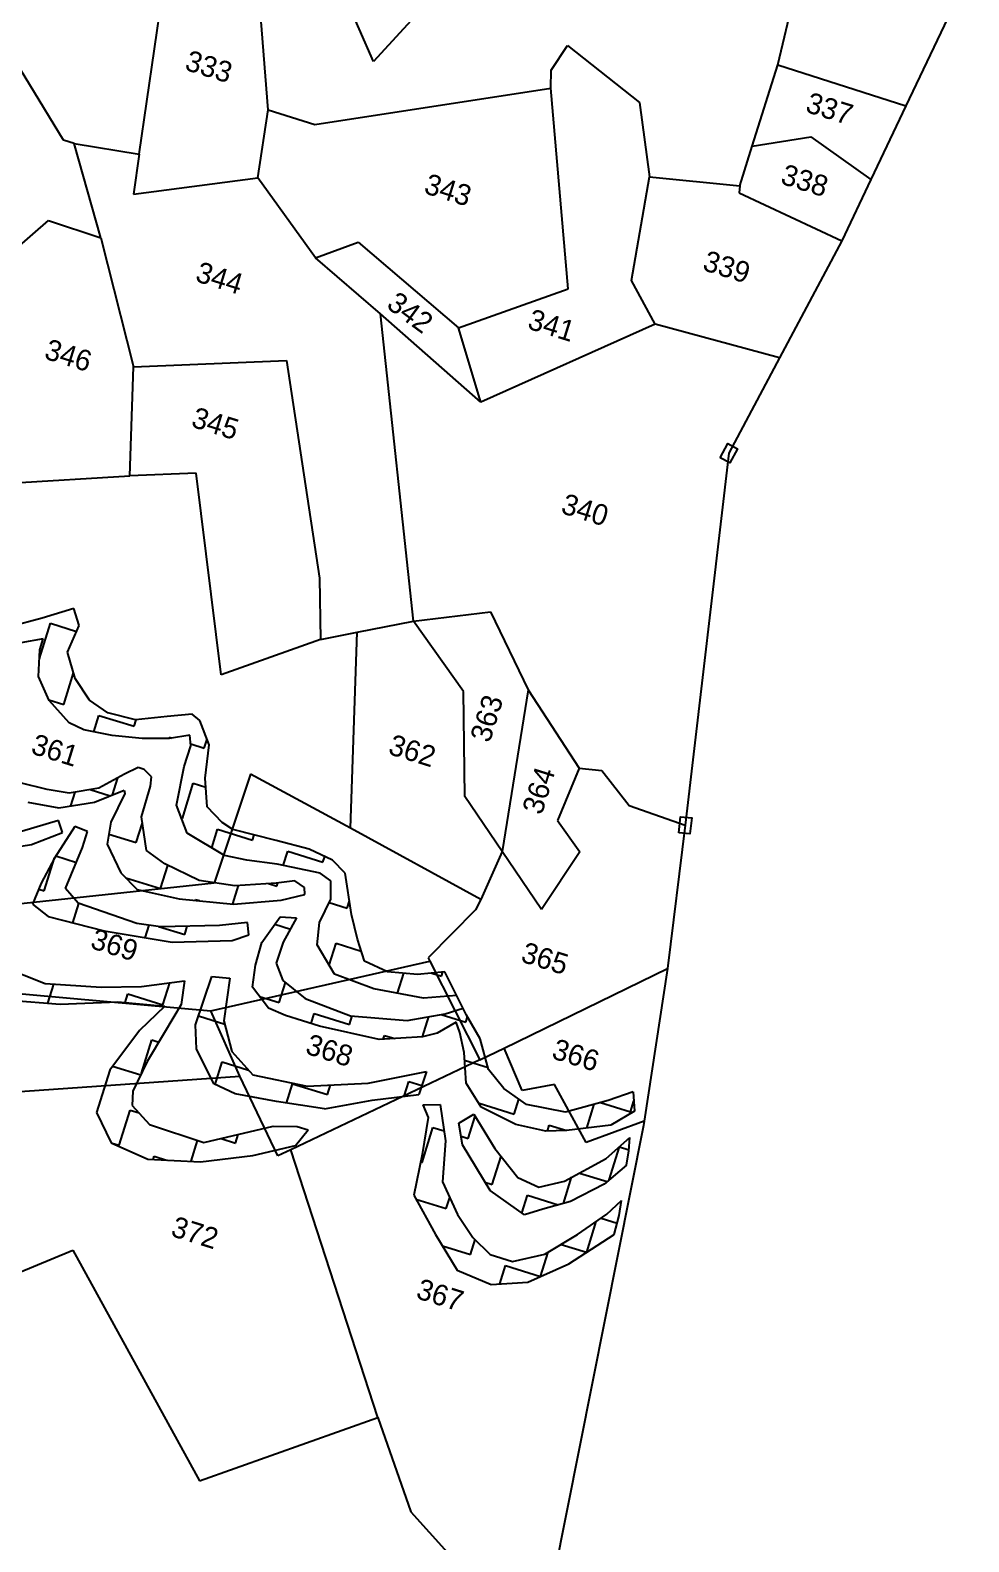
# Model space of a CAD drawing. Header units: metres. Extents: x 300561 to 302085, y 1967111 to 1969787.
# Drawn here: x 301680 to 302031, y 1968819 to 1969385 of the extents above; entities that cross this region are included whole.
import ezdxf

# ---------------------------------------------------------------- set-up
doc = ezdxf.new("R2010")
doc.units = ezdxf.units.M
for name, color, linetype in [('POLY_HATCH', 12, 'Continuous'), ('POLY_PARCEL', 6, 'Continuous'), ('TEXT_PARCEL', 7, 'Continuous'), ('V_BOUND_LINE', 7, 'Continuous')]:
    doc.layers.add(name, color=color, linetype=linetype)
doc.styles.add('TEXT_MAP', font='')
doc.styles.get('TEXT_MAP').set_extended_font_data('Kruti Dev 050')

msp = doc.modelspace()

# ---------------------------------------------------------------- linework, layer by layer
for points in [[(301938.18, 1969225.11), (301941.01, 1969230.44), (301944.7, 1969228.48), (301941.86, 1969223.15)], [(301922.69, 1969084.8), (301923.39, 1969090.79), (301927.54, 1969090.3), (301926.84, 1969084.31)]]:
    msp.add_lwpolyline(points, close=True)
at = {"layer": 'POLY_HATCH'}
for p, q in [((301684.53, 1969165.02), (301672.44, 1969161.85)), ((301696.37, 1969168.67), (301684.53, 1969165.02)), ((301698.35, 1969162.3), (301696.37, 1969168.67)), ((301694.06, 1969152.35), (301698.35, 1969162.3)), ((301684.97, 1969157.37), (301676.55, 1969155.89)), ((301683.21, 1969143.22), (301683.67, 1969153.19)), ((301683.67, 1969153.19), (301684.97, 1969157.37)), ((301696.95, 1969142.54), (301694.06, 1969152.35)), ((301687.18, 1969134.28), (301683.21, 1969143.22)), ((301702.33, 1969134.33), (301696.95, 1969142.54)), ((301694.7, 1969125.92), (301687.18, 1969134.28)), ((301709.19, 1969129.62), (301702.33, 1969134.33)), ((301700.13, 1969123.27), (301694.7, 1969125.92)), ((301719.47, 1969127.01), (301709.19, 1969129.62)), ((301731.36, 1969128.26), (301719.47, 1969127.01)), ((301740.74, 1969129.1), (301731.36, 1969128.26)), ((301743.6, 1969126.83), (301740.74, 1969129.1)), ((301747.08, 1969117.62), (301743.6, 1969126.83)), ((301710.8, 1969121.15), (301700.13, 1969123.27)), ((301722.03, 1969120.06), (301710.8, 1969121.15)), ((301732.14, 1969120.05), (301722.03, 1969120.06)), ((301739.76, 1969121.29), (301732.14, 1969120.05)), ((301740.2, 1969117.3), (301739.76, 1969121.29)), ((301737.64, 1969109.58), (301740.2, 1969117.3)), ((301745.59, 1969105.21), (301747.08, 1969117.62)), ((301720.51, 1969109.17), (301715.4, 1969106.67)), ((301722.71, 1969108.49), (301720.51, 1969109.17)), ((301725.46, 1969105.71), (301722.71, 1969108.49)), ((301734.8, 1969095.06), (301737.64, 1969109.58)), ((301686.41, 1969101.01), (301676.32, 1969103.43)), ((301715.4, 1969106.67), (301705.82, 1969101.47)), ((301721.76, 1969090.73), (301725.09, 1969102.21)), ((301725.09, 1969102.21), (301725.46, 1969105.71)), ((301746.23, 1969094.52), (301745.59, 1969105.21)), ((301679.15, 1969096.28), (301690.77, 1969094.11)), ((301694.66, 1969099.64), (301686.41, 1969101.01)), ((301690.77, 1969094.11), (301704.18, 1969096.2)), ((301705.82, 1969101.47), (301694.66, 1969099.64)), ((301704.18, 1969096.2), (301715.23, 1969100.71)), ((301715.54, 1969099.4), (301710.3, 1969088.75)), ((301715.23, 1969100.71), (301715.54, 1969099.4)), ((301723.61, 1969078.11), (301721.76, 1969090.73)), ((301738.8, 1969084.66), (301734.8, 1969095.06)), ((301751.92, 1969088.59), (301746.23, 1969094.52)), ((301690.69, 1969089.38), (301676.85, 1969085.2)), ((301680.61, 1969080.39), (301692.12, 1969084.89)), ((301696.84, 1969087.06), (301689.14, 1969075.31)), ((301692.12, 1969084.89), (301690.69, 1969089.38)), ((301701.52, 1969085.2), (301696.84, 1969087.06)), ((301699.69, 1969079.3), (301701.52, 1969085.2)), ((301710.3, 1969088.75), (301708.94, 1969080.51)), ((301755.86, 1969085.97), (301751.92, 1969088.59)), ((301772.04, 1969081.93), (301755.86, 1969085.97)), ((301659.3, 1969076.92), (301680.61, 1969080.39)), ((301693.28, 1969063.91), (301699.69, 1969079.3)), ((301708.94, 1969080.51), (301714.03, 1969069.77)), ((301752.79, 1969076.21), (301738.8, 1969084.66)), ((301784.5, 1969078.64), (301772.04, 1969081.93)), ((301689.14, 1969075.31), (301684.2, 1969065.93)), ((301730.48, 1969073.08), (301723.61, 1969078.11)), ((301761.19, 1969074.56), (301752.79, 1969076.21)), ((301772.5, 1969072.97), (301761.19, 1969074.56)), ((301793.14, 1969074.56), (301784.5, 1969078.64)), ((301797.97, 1969069.7), (301793.14, 1969074.56)), ((301714.03, 1969069.77), (301720.05, 1969063.57)), ((301743.27, 1969066.93), (301730.48, 1969073.08)), ((301788.58, 1969069.65), (301772.5, 1969072.97)), ((301792.49, 1969066.74), (301788.58, 1969069.65)), ((301800.26, 1969054.13), (301797.97, 1969069.7)), ((301684.2, 1969065.93), (301680.94, 1969058.05)), ((301698.03, 1969058.39), (301693.28, 1969063.91)), ((301720.05, 1969063.57), (301735.84, 1969060.1)), ((301756.62, 1969064.94), (301743.27, 1969066.93)), ((301772.1, 1969065.9), (301756.62, 1969064.94)), ((301779.14, 1969066.84), (301772.1, 1969065.9)), ((301782.68, 1969064.3), (301779.14, 1969066.84)), ((301782.81, 1969061.61), (301782.68, 1969064.3)), ((301792.56, 1969059.98), (301792.49, 1969066.74)), ((301680.94, 1969058.05), (301686.77, 1969053.4)), ((301719.93, 1969050.76), (301698.03, 1969058.39)), ((301735.84, 1969060.1), (301756.18, 1969058.1)), ((301756.18, 1969058.1), (301773.98, 1969059.54)), ((301773.98, 1969059.54), (301782.81, 1969061.61)), ((301788.37, 1969051.17), (301792.56, 1969059.98)), ((301686.77, 1969053.4), (301707.77, 1969048.08)), ((301761.34, 1969051.22), (301750.86, 1969050.03)), ((301761.92, 1969046.59), (301761.34, 1969051.22)), ((301766.76, 1969043.69), (301773.63, 1969053.35)), ((301773.63, 1969053.35), (301779.75, 1969052.89)), ((301779.75, 1969052.89), (301774.76, 1969043.85)), ((301787.45, 1969042.79), (301788.37, 1969051.17)), ((301802.54, 1969044.9), (301800.26, 1969054.13)), ((301707.77, 1969048.08), (301733.15, 1969043.82)), ((301728.88, 1969049.6), (301719.93, 1969050.76)), ((301750.86, 1969050.03), (301728.88, 1969049.6)), ((301755.61, 1969044.51), (301761.92, 1969046.59)), ((301733.15, 1969043.82), (301755.61, 1969044.51)), ((301764.39, 1969035.28), (301766.76, 1969043.69)), ((301774.76, 1969043.85), (301772.08, 1969036.01)), ((301793.92, 1969031.86), (301787.45, 1969042.79)), ((301805.16, 1969036.76), (301802.54, 1969044.9)), ((301669.34, 1969034.82), (301685.63, 1969028.31)), ((301763.24, 1969026.97), (301764.39, 1969035.28)), ((301772.08, 1969036.01), (301774.62, 1969029.45)), ((301813.8, 1969032.68), (301805.16, 1969036.76)), ((301685.63, 1969028.31), (301706.68, 1969027.05)), ((301721.67, 1969027.2), (301737.84, 1969029.32)), ((301737.84, 1969029.32), (301736.56, 1969020.56)), ((301741.94, 1969012.88), (301748.05, 1969030.97)), ((301748.05, 1969030.97), (301754.83, 1969030.3)), ((301754.83, 1969030.3), (301752.53, 1969014.4)), ((301774.62, 1969029.45), (301782.9, 1969022.77)), ((301808.59, 1969026.34), (301793.92, 1969031.86)), ((301825.01, 1969031.76), (301813.8, 1969032.68)), ((301835.23, 1969032.74), (301825.01, 1969031.76)), ((301843.28, 1969016.57), (301835.23, 1969032.74)), ((301706.68, 1969027.05), (301721.67, 1969027.2)), ((301769.22, 1969019.08), (301763.24, 1969026.97)), ((301782.9, 1969022.77), (301799.91, 1969016.27)), ((301827.28, 1969022.92), (301808.59, 1969026.34)), ((301839.65, 1969023.86), (301827.28, 1969022.92)), ((301672.51, 1969022.14), (301691.29, 1969020.59)), ((301691.29, 1969020.59), (301712.87, 1969021.45)), ((301712.87, 1969021.45), (301730.42, 1969019.88)), ((301730.42, 1969019.88), (301721.01, 1969010.72)), ((301736.56, 1969020.56), (301730.37, 1969009.97)), ((301775.61, 1969016.37), (301769.22, 1969019.08)), ((301821.05, 1969014.51), (301835.33, 1969017.05)), ((301835.33, 1969017.05), (301842.04, 1969019.07)), ((301742.27, 1969003.87), (301741.94, 1969012.88)), ((301752.53, 1969014.4), (301755.46, 1969002.9)), ((301788.35, 1969012.41), (301775.61, 1969016.37)), ((301810.64, 1969007.4), (301788.35, 1969012.41)), ((301799.91, 1969016.27), (301821.05, 1969014.51)), ((301839.4, 1969013.85), (301832.35, 1969009.79)), ((301840.86, 1969010.03), (301839.4, 1969013.85)), ((301848.43, 1969007.64), (301843.28, 1969016.57)), ((301721.01, 1969010.72), (301709.86, 1968995.97)), ((301730.37, 1969009.97), (301723.9, 1968999.22)), ((301826.85, 1969008.37), (301810.64, 1969007.4)), ((301832.35, 1969009.79), (301826.85, 1969008.37)), ((301842.39, 1969002.57), (301840.86, 1969010.03)), ((301851.59, 1968996.16), (301848.43, 1969007.64)), ((301748.79, 1968990.76), (301742.27, 1969003.87)), ((301755.46, 1969002.9), (301763.35, 1968994.18)), ((301843.14, 1968991.02), (301842.39, 1969002.57)), ((301709.86, 1968995.97), (301704.92, 1968980.1)), ((301723.9, 1968999.22), (301718.52, 1968988.13)), ((301806.48, 1968991.1), (301828.3, 1968995.39)), ((301828.3, 1968995.39), (301825.46, 1968986.81)), ((301857.3, 1968989.03), (301851.59, 1968996.16)), ((301756.79, 1968987.07), (301748.79, 1968990.76)), ((301763.35, 1968994.18), (301783.73, 1968990)), ((301783.73, 1968990), (301806.48, 1968991.1)), ((301848.77, 1968982.04), (301843.14, 1968991.02)), ((301865.75, 1968983.04), (301857.3, 1968989.03)), ((301718.52, 1968988.13), (301718.26, 1968982.68)), ((301772.28, 1968984.17), (301756.79, 1968987.07)), ((301790.17, 1968981.41), (301772.28, 1968984.17)), ((301790.17, 1968981.41), (301807.99, 1968984.67)), ((301807.99, 1968984.67), (301825.46, 1968986.81)), ((301827.01, 1968982.95), (301833.47, 1968983.13)), ((301833.47, 1968983.13), (301835.5, 1968969.5)), ((301880.35, 1968980.27), (301865.75, 1968983.04)), ((301896.36, 1968984.6), (301880.35, 1968980.27)), ((301905.69, 1968987.83), (301896.36, 1968984.6)), ((301905.69, 1968987.83), (301906.14, 1968980.56)), ((301704.92, 1968980.1), (301710.41, 1968968.77)), ((301718.26, 1968982.68), (301724.74, 1968975.6)), ((301828.92, 1968978.16), (301826.66, 1968964.32)), ((301827.01, 1968982.95), (301828.92, 1968978.16)), ((301840.46, 1968976.14), (301846.06, 1968979.45)), ((301846.06, 1968979.45), (301853.89, 1968966.66)), ((301861.71, 1968975.61), (301848.77, 1968982.04)), ((301906.14, 1968980.56), (301897.3, 1968975.36)), ((301724.74, 1968975.6), (301745.03, 1968968.81)), ((301745.03, 1968968.81), (301771.03, 1968974.92)), ((301771.03, 1968974.92), (301779.91, 1968974.8)), ((301779.37, 1968967.78), (301784.03, 1968973.65)), ((301779.91, 1968974.8), (301784.03, 1968973.65)), ((301841.78, 1968968.02), (301840.46, 1968976.14)), ((301872.97, 1968973.07), (301861.71, 1968975.61)), ((301880.75, 1968973.29), (301872.97, 1968973.07)), ((301897.3, 1968975.36), (301880.75, 1968973.29)), ((301710.41, 1968968.77), (301724.09, 1968962.67)), ((301763.42, 1968963.94), (301779.37, 1968967.78)), ((301835.5, 1968969.5), (301834.35, 1968954.2)), ((301852.1, 1968950.85), (301841.78, 1968968.02)), ((301853.89, 1968966.66), (301862.55, 1968955.78)), ((301895.59, 1968962.83), (301904.37, 1968970.69)), ((301903.98, 1968965.79), (301904.37, 1968970.69)), ((301724.09, 1968962.67), (301743.85, 1968961.63)), ((301743.85, 1968961.63), (301763.42, 1968963.94)), ((301826.66, 1968964.32), (301823.56, 1968949.11)), ((301879.97, 1968954.45), (301895.59, 1968962.83)), ((301903.18, 1968960.35), (301903.98, 1968965.79)), ((301862.55, 1968955.78), (301870.34, 1968952.15)), ((301903.18, 1968960.35), (301894.76, 1968953.22)), ((301823.56, 1968949.11), (301831.72, 1968934.49)), ((301834.35, 1968954.2), (301839.91, 1968941.88)), ((301864.94, 1968941.79), (301852.1, 1968950.85)), ((301870.34, 1968952.15), (301879.97, 1968954.45)), ((301894.76, 1968953.22), (301882.16, 1968946.79)), ((301871.88, 1968943.96), (301864.94, 1968941.79)), ((301882.16, 1968946.79), (301871.88, 1968943.96)), ((301895.86, 1968942.04), (301901.24, 1968947.19)), ((301900.4, 1968941.55), (301901.24, 1968947.19)), ((301839.91, 1968941.88), (301845.68, 1968933.34)), ((301884.81, 1968934.4), (301895.86, 1968942.04)), ((301898.5, 1968934.38), (301900.4, 1968941.55)), ((301831.72, 1968934.49), (301839.85, 1968921.1)), ((301845.68, 1968933.34), (301852.14, 1968926.99)), ((301872.66, 1968927.11), (301884.81, 1968934.4)), ((301881.57, 1968923.47), (301898.5, 1968934.38)), ((301852.14, 1968926.99), (301860.49, 1968924.39)), ((301860.49, 1968924.39), (301872.66, 1968927.11)), ((301839.85, 1968921.1), (301852.52, 1968915.73)), ((301866.3, 1968916.55), (301881.57, 1968923.47)), ((301852.52, 1968915.73), (301866.3, 1968916.55))]:
    msp.add_line(p, q, dxfattribs=at)
at = {"layer": 'POLY_HATCH', "linetype": 'Continuous'}
for p, q in [((301683.59, 1969150.03), (301687.68, 1969163.17)), ((301687.68, 1969163.17), (301697.42, 1969160.14)), ((301683.52, 1969150.05), (301683.59, 1969150.03)), ((301692.64, 1969132.8), (301696.33, 1969144.65)), ((301687.06, 1969134.54), (301692.64, 1969132.8)), ((301703.86, 1969122.53), (301705.78, 1969128.71)), ((301705.78, 1969128.71), (301718.92, 1969124.62)), ((301718.92, 1969124.62), (301719.67, 1969127.03)), ((301731.91, 1969120.05), (301732.06, 1969120.53)), ((301732.06, 1969120.53), (301733.11, 1969120.2)), ((301745.21, 1969116.44), (301746.25, 1969119.81)), ((301740.12, 1969118.02), (301745.21, 1969116.44)), ((301710.93, 1969098.95), (301712.92, 1969105.32)), ((301737.02, 1969090.16), (301741.11, 1969103.3)), ((301741.11, 1969103.3), (301745.79, 1969101.84)), ((301695.23, 1969094.81), (301696.85, 1969100)), ((301702.46, 1969100.92), (301710, 1969098.57)), ((301719.79, 1969081.11), (301722.09, 1969088.48)), ((301736.64, 1969090.28), (301737.02, 1969090.16)), ((301748, 1969079.11), (301750.16, 1969086.07)), ((301750.16, 1969086.07), (301763.31, 1969081.98)), ((301709.56, 1969084.29), (301719.79, 1969081.11)), ((301763.31, 1969081.98), (301763.92, 1969083.96)), ((301685.33, 1969063.01), (301689.18, 1969075.37)), ((301689.65, 1969076.08), (301697.35, 1969073.68)), ((301774.77, 1969072.5), (301776.45, 1969077.89)), ((301776.45, 1969077.89), (301789.59, 1969073.8)), ((301789.59, 1969073.8), (301790.25, 1969075.93)), ((301715.82, 1969067.93), (301728.84, 1969063.88)), ((301728.84, 1969063.88), (301731.55, 1969072.57)), ((301683.26, 1969063.65), (301685.33, 1969063.01)), ((301755.88, 1969058.13), (301758.03, 1969065.03)), ((301769.21, 1969065.73), (301772.36, 1969064.75)), ((301772.36, 1969064.75), (301772.74, 1969065.99)), ((301696.03, 1969051.06), (301698.28, 1969058.3)), ((301741.9, 1969059.5), (301741.98, 1969059.79)), ((301741.98, 1969059.79), (301743.36, 1969059.36)), ((301791.93, 1969058.65), (301798.64, 1969056.57)), ((301798.64, 1969056.57), (301799.5, 1969059.33)), ((301723.12, 1969045.5), (301724.57, 1969050.16)), ((301728.08, 1969049.7), (301737.89, 1969046.65)), ((301737.89, 1969046.65), (301738.87, 1969049.79)), ((301771.64, 1969050.56), (301777.46, 1969048.74)), ((301791.97, 1969035.16), (301794.55, 1969043.43)), ((301794.55, 1969043.43), (301803.96, 1969040.5)), ((301729.71, 1969020.37), (301732.27, 1969028.59)), ((301773.22, 1969021.23), (301775.55, 1969028.7)), ((301817.55, 1969024.7), (301819.87, 1969032.18)), ((301830.36, 1969032.28), (301833.97, 1969031.15)), ((301833.97, 1969031.15), (301834.44, 1969032.67)), ((301686.66, 1969020.97), (301688.88, 1969028.11)), ((301715.56, 1969021.21), (301716.57, 1969024.46)), ((301716.57, 1969024.46), (301729.71, 1969020.37)), ((301765.85, 1969023.53), (301773.22, 1969021.23)), ((301785.2, 1969013.39), (301786.37, 1969017.14)), ((301786.37, 1969017.14), (301799.51, 1969013.05)), ((301743.06, 1969016.21), (301752.85, 1969013.16)), ((301799.51, 1969013.05), (301800.49, 1969016.23)), ((301826.88, 1969008.38), (301829.24, 1969015.96)), ((301833.84, 1969016.78), (301843.02, 1969013.92)), ((301843.02, 1969013.92), (301843.64, 1969015.94)), ((301721.76, 1968994.82), (301725.62, 1969007.23)), ((301725.62, 1969007.23), (301728.23, 1969006.41)), ((301812.19, 1969007.49), (301812.65, 1969008.96)), ((301812.65, 1969008.96), (301816.54, 1969007.75)), ((301710.93, 1968997.38), (301721.42, 1968994.12)), ((301749.26, 1968990.55), (301751.9, 1968999.04)), ((301751.9, 1968999.04), (301761.7, 1968995.99)), ((301842.58, 1968999.65), (301851.39, 1968996.9)), ((301775.93, 1968983.61), (301778.18, 1968990.86)), ((301778.18, 1968990.86), (301791.32, 1968986.77)), ((301791.32, 1968986.77), (301792.46, 1968990.42)), ((301819.95, 1968986.14), (301821.7, 1968991.73)), ((301821.7, 1968991.73), (301826.59, 1968990.21)), ((301847.93, 1968983.39), (301847.98, 1968983.55)), ((301847.98, 1968983.55), (301861.12, 1968979.46)), ((301861.12, 1968979.46), (301862.87, 1968985.08)), ((301888.32, 1968974.24), (301891.1, 1968983.18)), ((301893.45, 1968983.81), (301904.63, 1968980.33)), ((301904.63, 1968980.33), (301905.9, 1968984.42)), ((301713.35, 1968967.8), (301717.44, 1968980.94)), ((301717.44, 1968980.94), (301720.81, 1968979.9)), ((301843.89, 1968970.41), (301846.49, 1968978.76)), ((301756.86, 1968968.67), (301757.84, 1968971.82)), ((301826.66, 1968961.36), (301830.75, 1968974.5)), ((301830.75, 1968974.5), (301834.95, 1968973.19)), ((301873.55, 1968973.08), (301874.26, 1968975.37)), ((301874.26, 1968975.37), (301880.88, 1968973.31)), ((301710.77, 1968968.61), (301713.35, 1968967.8)), ((301740.32, 1968961.82), (301742.73, 1968969.58)), ((301751.53, 1968970.33), (301756.86, 1968968.67)), ((301841.26, 1968971.23), (301843.89, 1968970.41)), ((301896.7, 1968954.86), (301900.54, 1968967.19)), ((301900.54, 1968967.19), (301904.01, 1968966.11)), ((301726.13, 1968962.56), (301726.49, 1968963.71)), ((301726.49, 1968963.71), (301731.02, 1968962.3)), ((301826.09, 1968961.54), (301826.66, 1968961.36)), ((301852.94, 1968953.18), (301856.22, 1968963.73)), ((301879.55, 1968946.07), (301882.6, 1968955.86)), ((301885.54, 1968957.44), (301895.94, 1968954.21)), ((301850.18, 1968954.04), (301852.94, 1968953.18)), ((301824.37, 1968947.66), (301835.71, 1968944.13)), ((301835.71, 1968944.13), (301837.01, 1968948.31)), ((301864.01, 1968942.45), (301866.08, 1968949.09)), ((301866.08, 1968949.09), (301877.55, 1968945.52)), ((301888.28, 1968927.79), (301891.85, 1968939.26)), ((301893.65, 1968940.51), (301899.63, 1968938.65)), ((301844.76, 1968926.9), (301846.51, 1968932.53)), ((301834.36, 1968930.13), (301844.76, 1968926.9)), ((301871.04, 1968918.72), (301873.88, 1968927.84)), ((301878.71, 1968930.74), (301888.25, 1968927.78)), ((301855.75, 1968915.92), (301857.9, 1968922.81)), ((301857.9, 1968922.81), (301871.04, 1968918.72))]:
    msp.add_line(p, q, dxfattribs=at)
at = {"layer": 'POLY_PARCEL'}
for p, q in [((301720.8, 1969338.67), (301741.87, 1969481.93)), ((301959.83, 1969372.12), (301975.86, 1969440.08)), ((301860.93, 1969430.57), (301808.47, 1969373.37)), ((301692.57, 1969343.98), (301646.92, 1969418.68)), ((301769.17, 1969355.26), (301765.09, 1969405.48)), ((301808.47, 1969373.37), (301797.21, 1969399.26)), ((301874.96, 1969370.09), (301881.06, 1969379.43)), ((301881.06, 1969379.43), (301908.04, 1969358)), ((301874.88, 1969363.44), (301874.96, 1969370.09)), ((301950.23, 1969341.68), (301959.83, 1969372.12)), ((301959.83, 1969372.12), (302007.68, 1969356.8)), ((301786.6, 1969349.83), (301874.88, 1969363.44)), ((301881.36, 1969288.29), (301874.88, 1969363.44)), ((301908.04, 1969358), (301911.76, 1969330.27)), ((301765.27, 1969329.91), (301769.17, 1969355.26)), ((301769.17, 1969355.26), (301786.6, 1969349.83)), ((301950.23, 1969341.68), (301972.17, 1969345.2)), ((301972.17, 1969345.2), (301994.56, 1969329.17)), ((301696.57, 1969342.73), (301692.57, 1969343.98)), ((301706.48, 1969307.41), (301696.57, 1969342.73)), ((301696.57, 1969342.73), (301720.8, 1969338.67)), ((301945.54, 1969326.82), (301950.23, 1969341.68)), ((301720.8, 1969338.67), (301718.75, 1969323.79)), ((301718.75, 1969323.79), (301765.27, 1969329.91)), ((301786.8, 1969299.92), (301765.27, 1969329.91)), ((301905.03, 1969291.38), (301911.76, 1969330.27)), ((301911.76, 1969330.27), (301945.54, 1969326.82)), ((301945.54, 1969326.82), (301945.35, 1969324.3)), ((301945.35, 1969324.3), (301983.68, 1969306.25)), ((301666.54, 1969296.16), (301686.99, 1969313.88)), ((301686.99, 1969313.88), (301706.48, 1969307.41)), ((301706.48, 1969307.41), (301718.69, 1969259.09)), ((301786.8, 1969299.92), (301802.77, 1969305.79)), ((301802.77, 1969305.79), (301840.37, 1969273.69)), ((301811.16, 1969279), (301786.8, 1969299.92)), ((301913.9, 1969275.08), (301905.03, 1969291.38)), ((301840.37, 1969273.69), (301881.36, 1969288.29)), ((301823.51, 1969163.97), (301811.16, 1969279)), ((301848.63, 1969245.85), (301811.16, 1969279)), ((301848.63, 1969245.85), (301840.37, 1969273.69)), ((301913.9, 1969275.08), (301848.63, 1969245.85)), ((301960.42, 1969262.5), (301913.9, 1969275.08)), ((301718.69, 1969259.09), (301775.98, 1969261.45)), ((301775.98, 1969261.45), (301788.27, 1969180.02)), ((301717.35, 1969218.31), (301718.69, 1969259.09)), ((301672.32, 1969215.56), (301717.35, 1969218.31)), ((301742.17, 1969219.34), (301717.35, 1969218.31)), ((301751.54, 1969143.89), (301742.17, 1969219.34)), ((301788.27, 1969180.02), (301788.71, 1969157.1)), ((301823.51, 1969163.97), (301852.28, 1969167.46)), ((301852.28, 1969167.46), (301866.31, 1969138.31)), ((301788.71, 1969157.1), (301802.46, 1969159.81)), ((301799.97, 1969086.43), (301802.46, 1969159.81)), ((301802.46, 1969159.81), (301823.51, 1969163.97)), ((301842.2, 1969137.66), (301823.51, 1969163.97)), ((301788.71, 1969157.1), (301751.54, 1969143.89)), ((301842.7, 1969098.3), (301842.2, 1969137.66)), ((301866.31, 1969138.31), (301856.61, 1969077.75)), ((301866.31, 1969138.31), (301885.45, 1969108.97)), ((301885.45, 1969108.97), (301877.34, 1969089.31)), ((301885.45, 1969108.97), (301893.95, 1969108.12)), ((301893.95, 1969108.12), (301904.2, 1969094.98)), ((301762.45, 1969106.72), (301748.93, 1969065.86)), ((301799.97, 1969086.43), (301762.45, 1969106.72)), ((301856.61, 1969077.75), (301842.7, 1969098.3)), ((301904.2, 1969094.98), (301925.12, 1969087.55)), ((301848.62, 1969059.74), (301799.97, 1969086.43)), ((301877.34, 1969089.31), (301885.66, 1969077.66)), ((301856.61, 1969077.75), (301848.62, 1969059.74)), ((301871.37, 1969056.04), (301856.61, 1969077.75)), ((301885.66, 1969077.66), (301871.37, 1969056.04)), ((301748.93, 1969065.86), (301590.93, 1969048.98)), ((301848.62, 1969059.74), (301846.65, 1969055.98)), ((301846.65, 1969055.98), (301828.91, 1969038.02)), ((301565.12, 1969034.52), (301747.61, 1969018.11)), ((301747.61, 1969018.11), (301829.59, 1969036.68)), ((301828.91, 1969038.02), (301829.59, 1969036.68)), ((301829.59, 1969036.68), (301848.27, 1968999.75)), ((301857.42, 1969004.22), (301918.47, 1969034.02)), ((301758.51, 1968993.63), (301747.61, 1969018.11)), ((301848.27, 1968999.75), (301857.42, 1969004.22)), ((301864.19, 1968988.29), (301857.42, 1969004.22)), ((301848.27, 1968999.75), (301777.58, 1968966.13)), ((301635.58, 1968985.13), (301758.51, 1968993.63)), ((301772.73, 1968963.83), (301758.51, 1968993.63)), ((301876.26, 1968990.6), (301864.19, 1968988.29)), ((301888.01, 1968968.84), (301876.26, 1968990.6)), ((301909.81, 1968976.81), (301888.01, 1968968.84)), ((301777.58, 1968966.13), (301772.73, 1968963.83)), ((301810.17, 1968865.91), (301777.58, 1968966.13)), ((301674.76, 1968919.7), (301696.05, 1968928.6)), ((301696.05, 1968928.6), (301743.47, 1968842.3)), ((301743.47, 1968842.3), (301810.17, 1968865.91)), ((301810.17, 1968865.91), (301822.49, 1968830.63)), ((301822.49, 1968830.63), (301870.23, 1968777.95))]:
    msp.add_line(p, q, dxfattribs=at)
at = {"layer": 'V_BOUND_LINE'}
for p, q in [((302031.19, 1969406.32), (302007.68, 1969356.8)), ((302007.68, 1969356.8), (301994.56, 1969329.17)), ((301994.56, 1969329.17), (301983.68, 1969306.25)), ((301983.68, 1969306.25), (301960.42, 1969262.5)), ((301960.42, 1969262.5), (301941.44, 1969226.8)), ((301941.44, 1969226.8), (301925.12, 1969087.55)), ((301925.12, 1969087.55), (301918.47, 1969034.02)), ((301918.47, 1969034.02), (301909.81, 1968976.81)), ((301909.57, 1968975.25), (301870.23, 1968777.95)), ((301909.81, 1968976.81), (301909.57, 1968975.25))]:
    msp.add_line(p, q, dxfattribs=at)

# ---------------------------------------------------------------- texts
at = {"layer": 'TEXT_PARCEL', "style": 'TEXT_MAP'}
for s, rotation, p in [('333', 342.7095, (301737.51, 1969370.38)), ('337', 342.7095, (301969.71, 1969354.65)), ('338', 342.7095, (301960.41, 1969327.76)), ('343', 342.7095, (301826.97, 1969324.23)), ('339', 342.7095, (301931.24, 1969295.43)), ('344', 342.7095, (301741.47, 1969291.26)), ('342', 323.7043, (301812.96, 1969281.51)), ('341', 342.7095, (301865.7, 1969273.55)), ('346', 342.7095, (301684.94, 1969262.32)), ('345', 342.7095, (301739.91, 1969236.83)), ('340', 342.7095, (301878.22, 1969204.5)), ('363', 72.7095, (301851.97, 1969118.12)), ('361', 342.7095, (301679.95, 1969114.55)), ('362', 342.7095, (301813.61, 1969114.36)), ('364', 72.7095, (301871.44, 1969091.13)), ('369', 342.7095, (301702.2, 1969041.7)), ('365', 342.7095, (301863.21, 1969036.64)), ('368', 342.7095, (301782.63, 1969002.23)), ('366', 342.7095, (301874.77, 1969000.46)), ('372', 342.7095, (301732.29, 1968934)), ('367', 342.7095, (301824.02, 1968910.7))]:
    msp.add_text(s, height=7.802, rotation=rotation, dxfattribs=at).set_placement(p)

doc.saveas('drawing.dxf')
